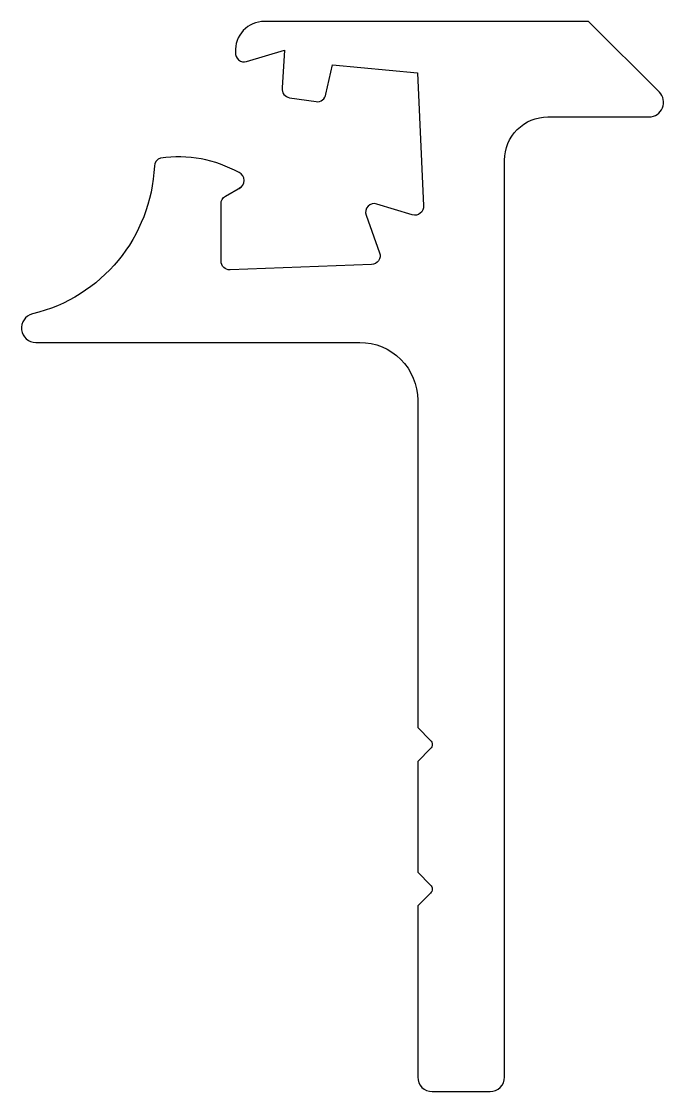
# Model space of a CAD drawing. Extents: x 173.6 to 195.8, y 208.3 to 245.3.
import ezdxf

# ---------------------------------------------------------------- set-up
doc = ezdxf.new("R2010")
doc.units = 0
doc.layers.get('0').update_dxf_attribs({"linetype": 'CONTINUOUS'})

msp = doc.modelspace()

# ---------------------------------------------------------------- linework, layer by layer
at = {"linetype": 'CONTINUOUS'}
msp.add_lwpolyline([(181.078, 239.537, 0.646599), (181.076, 240.084, 0.161889), (178.367, 240.586, 0.323733), (178.149, 240.31, -0.3349), (173.937, 235.196, 0.888674), (174.054, 234.21), (185.254, 234.21, -0.414214), (187.254, 232.21), (187.254, 220.893), (187.695, 220.451, -0.414214), (187.695, 220.169), (187.254, 219.727), (187.254, 215.893), (187.695, 215.451, -0.414214), (187.695, 215.169), (187.254, 214.727), (187.254, 208.81, 0.414214), (187.754, 208.31), (189.754, 208.31, 0.414214), (190.254, 208.81), (190.254, 240.51, -0.414214), (191.754, 242.01), (195.254, 242.01, 0.668703), (195.607, 242.864), (193.154, 245.31), (181.954, 245.31, 0.433289), (180.956, 244.245, 0.538425), (181.338, 243.922), (182.654, 244.31), (182.566, 243.008, 0.414214), (182.827, 242.673), (183.742, 242.536, 0.414214), (184.077, 242.797), (184.304, 243.81), (187.241, 243.53), (187.452, 238.938, -0.53304), (187.066, 238.623), (185.841, 238.997, 0.616906), (185.471, 238.609), (185.936, 237.311, -0.518953), (185.654, 236.91), (180.765, 236.722, -0.425518), (180.454, 237.022), (180.454, 239.007, -0.269422), (180.605, 239.267), (181.125, 239.564)], format="xyb", close=True, dxfattribs=at)

doc.saveas('drawing.dxf')
